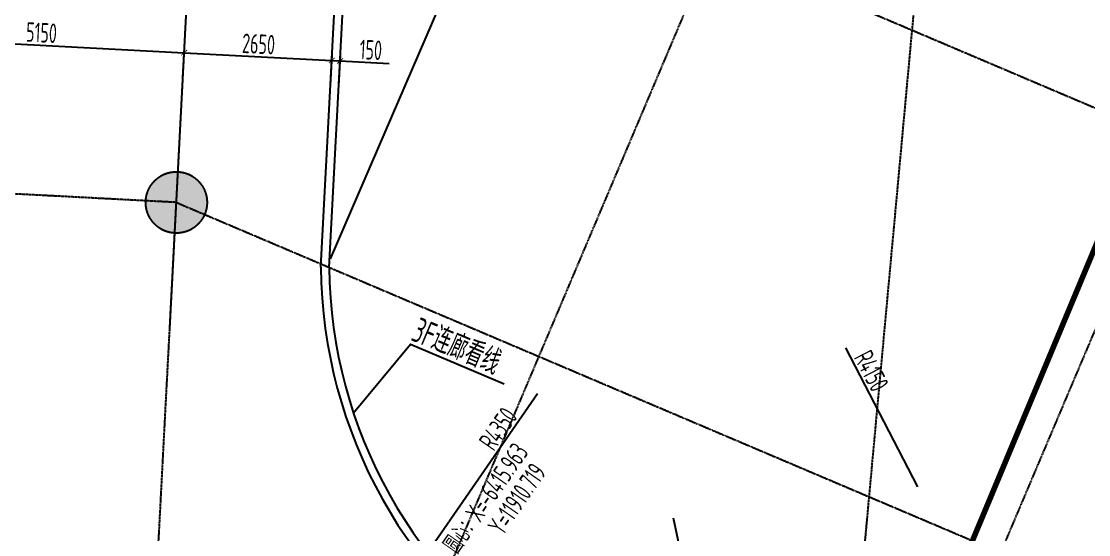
# Model space of a CAD drawing. Extents: x -3523 to 12007717, y -6694179 to 21431.
# Drawn here: x 11903936 to 11923084, y -6415737 to -6406538 of the extents above; entities that cross this region are included whole.
import ezdxf
from ezdxf.enums import TextEntityAlignment as Align
from ezdxf.xclip import XClip

# ---------------------------------------------------------------- set-up
doc = ezdxf.new("R2010")
doc.units = 0
doc.header["$LTSCALE"] = 10
doc.header["$MEASUREMENT"] = 0
doc.header["$XCLIPFRAME"] = 0
doc.linetypes.add('A3-RG-axis-100$0$CENTER', pattern=[2, 1.25, -0.25, 0.25, -0.25])
doc.linetypes.add('DASHED2', pattern=[0.375, 0.25, -0.125])
for name, color, linetype in [('A-CLOD', 200, 'Continuous'), ('A3-RB-4F-100$0$A-DIMS-100', 1, 'Continuous'), ('A3-RG-axis-100$0$A-GRID', 1, 'A3-RG-axis-100$0$CENTER'), ('A3-RI-4F$0$A-STRS-HRAL', 80, 'Continuous'), ('A3-RI-4F$0$A-SYMB-VOID', 35, 'Continuous'), ('A3-RS-1F$0$A-HATH-GRAY', 8, 'Continuous'), ('A3-RS-1F$0$A-WALL', 7, 'Continuous'), ('A3-SYMB-4F-100$0$A-SYMB', 4, 'Continuous'), ('A3-SYMB-4F-100$0$A-SYMB-AREA', 4, 'Continuous'), ('A3-SYMB-4F-100$0$A-SYMB-NAME', 4, 'Continuous'), ('A3-SYMB-4F-100$0$A-SYMB-NAME-E', 4, 'Continuous')]:
    doc.layers.add(name, color=color, linetype=linetype)
doc.layers.add('A3-RI-4F$0$临时层', color=140, linetype='Continuous', plot=False)
doc.styles.add('A3-RB-4F-100$0$XD2008', font='xd-hzs.shx', dxfattribs={"width": 0.7, "bigfont": 'xd-hztxt.shx'})
doc.styles.add('A3-SYMB-4F-100$0$ECADI', font='hzs.shx', dxfattribs={"width": 0.7, "bigfont": 'hztxt.shx'})
doc.dimstyles.new('A3-RB-4F-100$0$XD100$0', dxfattribs={"dimscale": 100, "dimtxt": 3.5, "dimasz": 1, "dimexe": 1, "dimexo": 2, "dimgap": 0.5, "dimtad": 1, "dimdec": 0, "dimdsep": 46, "dimtxsty": 'A3-RB-4F-100$0$XD2008', "dimblk1": 'A3-RB-4F-100$0$_ARCHTICK', "dimblk2": 'A3-RB-4F-100$0$_ARCHTICK', "dimsah": 1, "dimcen": 2.5, "dimclrt": 4, "dimaunit": 1, "dimadec": 0, "dimazin": 0, "dimtfac": 1, "dimtdec": 0, "dimtix": 1, "dimtmove": 0, "dimatfit": 3, "dimfxl": 0, "dimtolj": 1, "dimtzin": 0, "dimarcsym": 0})

# ---------------------------------------------------------------- blocks, each defined once
blk = doc.blocks.new('A3-RI-4F')
at = {"layer": 'A3-RI-4F$0$A-STRS-HRAL'}
for p, q in [((11909311, -6410944), (11909705, -6403422)), ((11909461, -6410947), (11909855, -6403430))]:
    blk.add_line(p, q, dxfattribs=at)
for radius, start, end in [(8650, 180.4749, 295.7325), (8500, 180.5055, 295.6774)]:
    blk.add_arc((11917960, -6410872), radius, start, end, dxfattribs=at)
at = {"layer": 'A3-RI-4F$0$A-SYMB-VOID'}
blk.add_lwpolyline([(11909480, -6410793), (11913989, -6400352), (11941037, -6404197)], dxfattribs=at)
at = {"layer": 'A3-RI-4F$0$临时层'}
blk.add_line((11906599, -6412046), (11907810, -6388952), dxfattribs=at)
blk = doc.blocks.new('A3-RG-axis-100')
at = {"layer": 'A3-RG-axis-100$0$A-GRID'}
for p, q in [((11905726.9, -6428689.6), (11909024.2, -6365773.6)), ((11918377.3, -6423422.6), (11921340.9, -6391263.8)), ((11907163.4, -6401280.8), (11992184.7, -6437370.3)), ((11916344.3, -6405177.9), (11898275.1, -6447746.3)), ((11924628.9, -6408694.5), (11906537.9, -6451314.1)), ((11906717.6, -6409782.5), (11890623.3, -6408939.1)), ((11906717.6, -6409782.5), (11989058.9, -6444734.3))]:
    blk.add_line(p, q, dxfattribs=at)
blk = doc.blocks.new('A3-SYMB-4F-100$0$ECADI-TAG-ROOM')
at = {"layer": 'A3-SYMB-4F-100$0$A-SYMB-AREA', "style": 'A3-SYMB-4F-100$0$ECADI', "width": 0.7}
blk.add_attdef('340M2', text='', height=2.5, dxfattribs=at).set_placement((7.17, -1.75), align=Align.MIDDLE_LEFT)
at = {"layer": 'A3-SYMB-4F-100$0$A-SYMB-NAME', "style": 'A3-SYMB-4F-100$0$ECADI', "width": 0.7}
blk.add_attdef('CHINESENAME', (-5.13, 0.09), '', height=4.5, dxfattribs=at)
at = {"layer": 'A3-SYMB-4F-100$0$A-SYMB-NAME-E', "style": 'A3-SYMB-4F-100$0$ECADI', "width": 0.7}
for tag, p in [('ENGLISHHIGH', (-5.13, 8.04)), ('ENGLISHLOW', (-5.13, 4.84))]:
    blk.add_attdef(tag, p, '', height=2.5, dxfattribs=at)
blk = doc.blocks.new('A3-SYMB-4F-100')
at = {"layer": 'A3-SYMB-4F-100$0$A-SYMB'}
blk.add_lwpolyline([(11909894, -6413553), (11910919, -6412322), (11912601, -6413036)], dxfattribs=at)
ref = blk.add_blockref('A3-SYMB-4F-100$0$ECADI-TAG-ROOM', (11911374, -6412454), dxfattribs=dict(at, xscale=99.99999999989046, yscale=100.0000000001164, rotation=337))
ref.add_attrib('CHINESENAME', '3F连廊看线', (11910906, -6412246), dxfattribs={"height": 450, "rotation": 337, "style": 'A3-SYMB-4F-100$0$ECADI', "width": 0.7})
blk = doc.blocks.new('A3-RB-4F-100$0$_ARCHTICK')
at = {"color": 0, "linetype": 'ByBlock', "const_width": 0.15}
blk.add_lwpolyline([(-0.5, -0.5), (0.5, 0.5)], dxfattribs=at)
blk = doc.blocks.new('*D3109')
at = {"layer": 'A3-RB-4F-100$0$A-DIMS-100', "color": 0, "lineweight": -2}
for p, q in [((11901692, -6407281), (11901721, -6406730)), ((11901715, -6406830), (11906858, -6407099)), ((11906835, -6407550), (11906864, -6406999))]:
    blk.add_line(p, q, dxfattribs=at)
at = {"layer": 'Defpoints', "color": 0}
for p in [(11906858, -6407099), (11901681, -6407480), (11906824, -6407750)]:
    blk.add_point(p, dxfattribs=at)
at = {"layer": 'A3-RB-4F-100$0$A-DIMS-100', "color": 0, "lineweight": -2, "xscale": 100, "yscale": 100, "zscale": 100}
for p, rotation in [((11901715, -6406830), 176.9999999991162), ((11906858, -6407099), 356.9999999991162)]:
    blk.add_blockref('A3-RB-4F-100$0$_ARCHTICK', p, dxfattribs=dict(at, rotation=rotation))
at = {"layer": 'A3-RB-4F-100$0$A-DIMS-100', "color": 4, "insert": (11904299, -6406740), "char_height": 350, "attachment_point": 5, "rotation": 357, "style": 'A3-RB-4F-100$0$XD2008'}
blk.add_mtext('\\A1;5150', dxfattribs=at)
blk = doc.blocks.new('*D3110')
at = {"layer": 'A3-RB-4F-100$0$A-DIMS-100', "color": 0, "lineweight": -2}
for p, q in [((11906835, -6407550), (11906864, -6406999)), ((11906858, -6407099), (11909505, -6407238)), ((11909481, -6407689), (11909510, -6407138))]:
    blk.add_line(p, q, dxfattribs=at)
at = {"layer": 'Defpoints', "color": 0}
for p in [(11909505, -6407238), (11906824, -6407750), (11909471, -6407889)]:
    blk.add_point(p, dxfattribs=at)
at = {"layer": 'A3-RB-4F-100$0$A-DIMS-100', "color": 0, "lineweight": -2, "xscale": 100, "yscale": 100, "zscale": 100}
for p, rotation in [((11906858, -6407099), 176.9999999991214), ((11909505, -6407238), 356.9999999991214)]:
    blk.add_blockref('A3-RB-4F-100$0$_ARCHTICK', p, dxfattribs=dict(at, rotation=rotation))
at = {"layer": 'A3-RB-4F-100$0$A-DIMS-100', "color": 4, "insert": (11908193, -6406944), "char_height": 350, "attachment_point": 5, "rotation": 357, "style": 'A3-RB-4F-100$0$XD2008'}
blk.add_mtext('\\A1;2650', dxfattribs=at)
blk = doc.blocks.new('*D3112')
at = {"layer": 'A3-RB-4F-100$0$A-DIMS-100', "color": 0, "lineweight": -2}
for p, q in [((11909481, -6407689), (11909510, -6407138)), ((11909631, -6407697), (11909660, -6407146)), ((11909505, -6407238), (11909655, -6407246)), ((11909655, -6407246), (11910537, -6407292))]:
    blk.add_line(p, q, dxfattribs=at)
at = {"layer": 'Defpoints', "color": 0}
for p in [(11909655, -6407246), (11909471, -6407889), (11909620, -6407897)]:
    blk.add_point(p, dxfattribs=at)
at = {"layer": 'A3-RB-4F-100$0$A-DIMS-100', "color": 0, "lineweight": -2, "xscale": 100, "yscale": 100, "zscale": 100}
for p, rotation in [((11909505, -6407238), 176.9999999991313), ((11909655, -6407246), 356.9999999991313)]:
    blk.add_blockref('A3-RB-4F-100$0$_ARCHTICK', p, dxfattribs=dict(at, rotation=rotation))
at = {"layer": 'A3-RB-4F-100$0$A-DIMS-100', "color": 4, "insert": (11910207, -6407049), "char_height": 350, "attachment_point": 5, "rotation": 357, "style": 'A3-RB-4F-100$0$XD2008'}
blk.add_mtext('\\A1;150', dxfattribs=at)
blk = doc.blocks.new('A3-RS-1F')
at = {"layer": 'A3-RS-1F$0$A-HATH-GRAY'}
h = blk.add_hatch(color=256, dxfattribs=at)
edge = h.paths.add_edge_path()
edge.add_arc((11906718, -6409783), 550, 0, 360)
at = {"layer": 'A3-RS-1F$0$A-WALL'}
blk.add_circle((11906718, -6409783), 550, dxfattribs=at)
blk = doc.blocks.new('A3-RB-4F-100')
at = {"layer": 'A3-RB-4F-100$0$A-DIMS-100'}
for p, q in [((11918720.2, -6412391.2), (11920012.3, -6414878.1)), ((11913198.3, -6413213.9), (11908638.3, -6419782.7)), ((11915628.2, -6415436.9), (11916984.4, -6421620.5))]:
    blk.add_line(p, q, dxfattribs=at)
at = {"layer": 'A3-RB-4F-100$0$A-DIMS-100', "style": 'A3-RB-4F-100$0$XD2008', "width": 0.7}
for s, p in [('R4350', (11912413.8, -6414256.3)), ('圆心：X=-6415.963', (11911769.3, -6416108.1)), ('Y=11910.719', (11912570.3, -6415778.4))]:
    blk.add_text(s, height=350, rotation=55.23204, dxfattribs=at).set_placement(p)
at = {"layer": 'A3-RB-4F-100$0$A-DIMS-100', "insert": (11919187.6, -6412802.9), "char_height": 350, "attachment_point": 5, "rotation": 297.45402, "style": 'A3-RB-4F-100$0$XD2008'}
blk.add_mtext('\\A1;R4150', dxfattribs=at)
at = {"layer": 'A3-RB-4F-100$0$A-DIMS-100'}
for p1, p2, picture, middle in [((11901681.4, -6407480.4), (11906824.3, -6407750), '*D3109', (11904298.7, -6406739.6)), ((11906824.3, -6407750), (11909470.7, -6407888.7), '*D3110', (11908193.4, -6406943.7))]:
    dim = blk.add_aligned_dim(p1=p1, p2=p2, distance=651.8, dimstyle='A3-RB-4F-100$0$XD100$0', override={"dimasz": 1, "dimadec": 3}, dxfattribs=at)
    dim.commit()
    dim.dimension.update_dxf_attribs({"geometry": picture, "text_midpoint": middle})
dim = blk.add_linear_dim(base=(11909654.6, -6407245.6), p1=(11909470.7, -6407888.7), p2=(11909620.5, -6407896.5), angle=357, dimstyle='A3-RB-4F-100$0$XD100$0', override={"dimasz": 1, "dimadec": 3}, dxfattribs=at)
dim.commit()
dim.dimension.update_dxf_attribs({"geometry": '*D3112', "text_midpoint": (11910195.5, -6407273.9), "dimtype": 129})

msp = doc.modelspace()

# ---------------------------------------------------------------- linework, layer by layer
at = {"layer": 'A-CLOD', "linetype": 'DASHED2', "const_width": 100}
msp.add_lwpolyline([(11925732, -6406096), (11943019, -6413471, -0.413788), (11943336, -6414257), (11935490, -6432741, -0.414214), (11934703, -6433059), (11917500, -6425757, -0.414214), (11917183, -6424970), (11924945, -6406413, -0.414639)], format="xyb", close=True, dxfattribs=at)

# ---------------------------------------------------------------- block references
for name in ['A3-RB-4F-100', 'A3-RI-4F', 'A3-RG-axis-100', 'A3-SYMB-4F-100']:
    msp.add_blockref(name, (0, 0))
ref = msp.add_blockref('A3-RS-1F', (0, 0))
XClip(ref).set_block_clipping_path([(11871425.4322899505, -6415321.6611522771), (11906602.3863900397, -6425223.3304480491), (11927660.6718041506, -6433885.5894491719), (11979180.2172092292, -6452870.0973187089), (12006666.0703704003, -6383055.1873073513), (11899640.5729718395, -6357118.50795958), (11882000.8699817006, -6406957.6178313009)])

doc.saveas('drawing.dxf')
